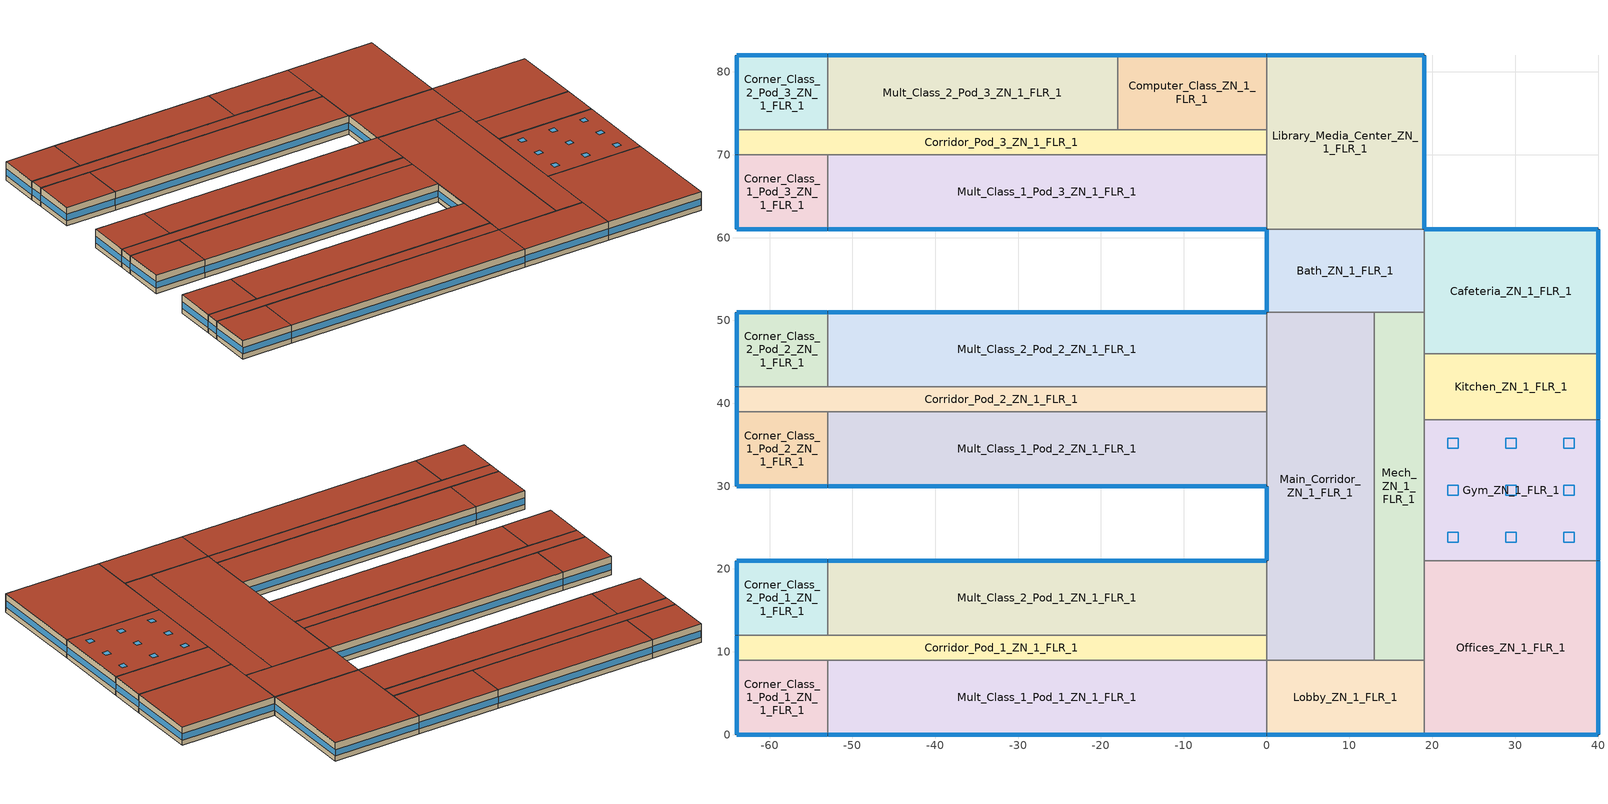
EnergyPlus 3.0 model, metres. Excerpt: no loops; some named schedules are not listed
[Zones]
Corner_Class_1_Pod_1_ZN_1_FLR_1
 floor ground (ASHRAE 90.1-1999_Table B-2_Unheated_Ext-slab): -64,9 -53,9 -53,0 -64,0 z0
 wall outside (Steel-Framed_R-13_Ext-wall): -64,9 -64,0 -53,0 z0:4
 wall to Mult_Class_1_Pod_1_ZN_1_FLR_1 (Standard_Int-Wall): -53,0 -53,9 z0:4
 wall to Corridor_Pod_1_ZN_1_FLR_1 (Standard_Int-Wall): -53,9 -64,9 z0:4
 window (std_window_UValue_3.237_SHGC_0.25_VT_0.318): -63.95,0 -53.05,0 z1.1:2.51
 window (std_window_UValue_3.237_SHGC_0.25_VT_0.318_west): -64,8.95 -64,0.05 z1.1:2.52
 roof outside (IEAD_R-15 ci_Roof): -64,0 -53,0 -53,9 -64,9 z4
Mult_Class_1_Pod_1_ZN_1_FLR_1
 floor ground (ASHRAE 90.1-1999_Table B-2_Unheated_Ext-slab): -53,9 0,9 0,0 -53,0 z0
 wall outside (Steel-Framed_R-13_Ext-wall): -53,0 0,0 z0:4
 wall to Lobby_ZN_1_FLR_1 (Standard_Int-Wall): 0,0 0,9 z0:4
 wall to Corridor_Pod_1_ZN_1_FLR_1 (Standard_Int-Wall): 0,9 -53,9 z0:4
 window (std_window_UValue_3.237_SHGC_0.25_VT_0.318): -52.95,0 -0.05,0 z1.1:2.5
 roof outside (IEAD_R-15 ci_Roof): -53,0 0,0 0,9 -53,9 z4
Corridor_Pod_1_ZN_1_FLR_1
 floor ground (ASHRAE 90.1-1999_Table B-2_Unheated_Ext-slab): -64,12 0,12 0,9 -64,9 z0
 wall outside (Steel-Framed_R-13_Ext-wall): -64,12 -64,9 z0:4
 wall to Main_Corridor_ZN_1_FLR_1 (Standard_Int-Wall): 0,9 0,12 z0:4
 wall to Mult_Class_2_Pod_1_ZN_1_FLR_1 (Standard_Int-Wall): 0,12 -53,12 z0:4
 wall to Corner_Class_2_Pod_1_ZN_1_FLR_1 (Standard_Int-Wall): -53,12 -64,12 z0:4
 window (std_window_UValue_3.237_SHGC_0.25_VT_0.318_west): -64,11.95 -64,9.05 z1.1:2.55
 roof outside (IEAD_R-15 ci_Roof): -64,9 0,9 0,12 -64,12 z4
Corner_Class_2_Pod_1_ZN_1_FLR_1
 floor ground (ASHRAE 90.1-1999_Table B-2_Unheated_Ext-slab): -64,21 -53,21 -53,12 -64,12 z0
 wall outside (Steel-Framed_R-13_Ext-wall): -53,21 -64,21 -64,12 z0:4
 wall to Mult_Class_2_Pod_1_ZN_1_FLR_1 (Standard_Int-Wall): -53,12 -53,21 z0:4
 window (std_window_UValue_3.237_SHGC_0.25_VT_0.318_north): -53.05,21 -63.95,21 z1.1:2.51
 window (std_window_UValue_3.237_SHGC_0.25_VT_0.318_west): -64,20.95 -64,12.05 z1.1:2.52
 roof outside (IEAD_R-15 ci_Roof): -64,12 -53,12 -53,21 -64,21 z4
Mult_Class_2_Pod_1_ZN_1_FLR_1
 floor ground (ASHRAE 90.1-1999_Table B-2_Unheated_Ext-slab): -53,21 0,21 0,12 -53,12 z0
 wall outside (Steel-Framed_R-13_Ext-wall): 0,21 -53,21 z0:4
 wall to Main_Corridor_ZN_1_FLR_1 (Standard_Int-Wall): 0,12 0,21 z0:4
 window (std_window_UValue_3.237_SHGC_0.25_VT_0.318_north): -0.05,21 -52.95,21 z1.1:2.5
 roof outside (IEAD_R-15 ci_Roof): -53,12 0,12 0,21 -53,21 z4
Corner_Class_1_Pod_2_ZN_1_FLR_1
 floor ground (ASHRAE 90.1-1999_Table B-2_Unheated_Ext-slab): -64,39 -53,39 -53,30 -64,30 z0
 wall outside (Steel-Framed_R-13_Ext-wall): -64,39 -64,30 -53,30 z0:4
 wall to Mult_Class_1_Pod_2_ZN_1_FLR_1 (Standard_Int-Wall): -53,30 -53,39 z0:4
 wall to Corridor_Pod_2_ZN_1_FLR_1 (Standard_Int-Wall): -53,39 -64,39 z0:4
 window (std_window_UValue_3.237_SHGC_0.25_VT_0.318): -63.95,30 -53.05,30 z1.1:2.51
 window (std_window_UValue_3.237_SHGC_0.25_VT_0.318_west): -64,38.95 -64,30.05 z1.1:2.52
 roof outside (IEAD_R-15 ci_Roof): -64,30 -53,30 -53,39 -64,39 z4
Mult_Class_1_Pod_2_ZN_1_FLR_1
 floor ground (ASHRAE 90.1-1999_Table B-2_Unheated_Ext-slab): -53,39 0,39 0,30 -53,30 z0
 wall outside (Steel-Framed_R-13_Ext-wall): -53,30 0,30 z0:4
 wall to Main_Corridor_ZN_1_FLR_1 (Standard_Int-Wall): 0,30 0,39 z0:4
 wall to Corridor_Pod_2_ZN_1_FLR_1 (Standard_Int-Wall): 0,39 -53,39 z0:4
 window (std_window_UValue_3.237_SHGC_0.25_VT_0.318): -52.95,30 -0.05,30 z1.1:2.5
 roof outside (IEAD_R-15 ci_Roof): -53,30 0,30 0,39 -53,39 z4
Corridor_Pod_2_ZN_1_FLR_1
 floor ground (ASHRAE 90.1-1999_Table B-2_Unheated_Ext-slab): -64,42 0,42 0,39 -64,39 z0
 wall outside (Steel-Framed_R-13_Ext-wall): -64,42 -64,39 z0:4
 wall to Main_Corridor_ZN_1_FLR_1 (Standard_Int-Wall): 0,39 0,42 z0:4
 wall to Mult_Class_2_Pod_2_ZN_1_FLR_1 (Standard_Int-Wall): 0,42 -53,42 z0:4
 wall to Corner_Class_2_Pod_2_ZN_1_FLR_1 (Standard_Int-Wall): -53,42 -64,42 z0:4
 window (std_window_UValue_3.237_SHGC_0.25_VT_0.318_west): -64,41.95 -64,39.05 z1.1:2.55
 roof outside (IEAD_R-15 ci_Roof): -64,39 0,39 0,42 -64,42 z4
Corner_Class_2_Pod_2_ZN_1_FLR_1
 floor ground (ASHRAE 90.1-1999_Table B-2_Unheated_Ext-slab): -64,51 -53,51 -53,42 -64,42 z0
 wall outside (Steel-Framed_R-13_Ext-wall): -53,51 -64,51 -64,42 z0:4
 wall to Mult_Class_2_Pod_2_ZN_1_FLR_1 (Standard_Int-Wall): -53,42 -53,51 z0:4
 window (std_window_UValue_3.237_SHGC_0.25_VT_0.318_north): -53.05,51 -63.95,51 z1.1:2.51
 window (std_window_UValue_3.237_SHGC_0.25_VT_0.318_west): -64,50.95 -64,42.05 z1.1:2.52
 roof outside (IEAD_R-15 ci_Roof): -64,42 -53,42 -53,51 -64,51 z4
Mult_Class_2_Pod_2_ZN_1_FLR_1
 floor ground (ASHRAE 90.1-1999_Table B-2_Unheated_Ext-slab): -53,51 0,51 0,42 -53,42 z0
 wall outside (Steel-Framed_R-13_Ext-wall): 0,51 -53,51 z0:4
 wall to Main_Corridor_ZN_1_FLR_1 (Standard_Int-Wall): 0,42 0,51 z0:4
 window (std_window_UValue_3.237_SHGC_0.25_VT_0.318_north): -0.05,51 -52.95,51 z1.1:2.5
 roof outside (IEAD_R-15 ci_Roof): -53,42 0,42 0,51 -53,51 z4
Corner_Class_1_Pod_3_ZN_1_FLR_1
 floor ground (ASHRAE 90.1-1999_Table B-2_Unheated_Ext-slab): -64,70 -53,70 -53,61 -64,61 z0
 wall outside (Steel-Framed_R-13_Ext-wall): -64,70 -64,61 -53,61 z0:4
 wall to Mult_Class_1_Pod_3_ZN_1_FLR_1 (Standard_Int-Wall): -53,61 -53,70 z0:4
 wall to Corridor_Pod_3_ZN_1_FLR_1 (Standard_Int-Wall): -53,70 -64,70 z0:4
 window (std_window_UValue_3.237_SHGC_0.25_VT_0.318): -63.95,61 -53.05,61 z1.1:2.51
 window (std_window_UValue_3.237_SHGC_0.25_VT_0.318_west): -64,69.95 -64,61.05 z1.1:2.52
 roof outside (IEAD_R-15 ci_Roof): -64,61 -53,61 -53,70 -64,70 z4
Mult_Class_1_Pod_3_ZN_1_FLR_1
 floor ground (ASHRAE 90.1-1999_Table B-2_Unheated_Ext-slab): -53,70 0,70 0,61 -53,61 z0
 wall outside (Steel-Framed_R-13_Ext-wall): -53,61 0,61 z0:4
 wall to Library_Media_Center_ZN_1_FLR_1 (Standard_Int-Wall): 0,61 0,70 z0:4
 wall to Corridor_Pod_3_ZN_1_FLR_1 (Standard_Int-Wall): 0,70 -53,70 z0:4
 window (std_window_UValue_3.237_SHGC_0.25_VT_0.318): -52.95,61 -0.05,61 z1.1:2.5
 roof outside (IEAD_R-15 ci_Roof): -53,61 0,61 0,70 -53,70 z4
Corridor_Pod_3_ZN_1_FLR_1
 floor ground (ASHRAE 90.1-1999_Table B-2_Unheated_Ext-slab): -64,73 0,73 0,70 -64,70 z0
 wall outside (Steel-Framed_R-13_Ext-wall): -64,73 -64,70 z0:4
 wall to Library_Media_Center_ZN_1_FLR_1 (Standard_Int-Wall): 0,70 0,73 z0:4
 wall to Computer_Class_ZN_1_FLR_1 (Standard_Int-Wall): 0,73 -18,73 z0:4
 wall to Mult_Class_2_Pod_3_ZN_1_FLR_1 (Standard_Int-Wall): -18,73 -53,73 z0:4
 wall to Corner_Class_2_Pod_3_ZN_1_FLR_1 (Standard_Int-Wall): -53,73 -64,73 z0:4
 window (std_window_UValue_3.237_SHGC_0.25_VT_0.318_west): -64,72.95 -64,70.05 z1.1:2.55
 roof outside (IEAD_R-15 ci_Roof): -64,70 0,70 0,73 -64,73 z4
Corner_Class_2_Pod_3_ZN_1_FLR_1
 floor ground (ASHRAE 90.1-1999_Table B-2_Unheated_Ext-slab): -64,82 -53,82 -53,73 -64,73 z0
 wall outside (Steel-Framed_R-13_Ext-wall): -53,82 -64,82 -64,73 z0:4
 wall to Mult_Class_2_Pod_3_ZN_1_FLR_1 (Standard_Int-Wall): -53,73 -53,82 z0:4
 window (std_window_UValue_3.237_SHGC_0.25_VT_0.318_north): -53.05,82 -63.95,82 z1.1:2.51
 window (std_window_UValue_3.237_SHGC_0.25_VT_0.318_west): -64,81.95 -64,73.05 z1.1:2.52
 roof outside (IEAD_R-15 ci_Roof): -64,73 -53,73 -53,82 -64,82 z4
Mult_Class_2_Pod_3_ZN_1_FLR_1
 floor ground (ASHRAE 90.1-1999_Table B-2_Unheated_Ext-slab): -53,82 -18,82 -18,73 -53,73 z0
 wall outside (Steel-Framed_R-13_Ext-wall): -18,82 -53,82 z0:4
 wall to Computer_Class_ZN_1_FLR_1 (Standard_Int-Wall): -18,73 -18,82 z0:4
 window (std_window_UValue_3.237_SHGC_0.25_VT_0.318_north): -18.05,82 -52.95,82 z1.1:2.5
 roof outside (IEAD_R-15 ci_Roof): -53,73 -18,73 -18,82 -53,82 z4
Computer_Class_ZN_1_FLR_1
 floor ground (ASHRAE 90.1-1999_Table B-2_Unheated_Ext-slab): -18,82 0,82 0,73 -18,73 z0
 wall outside (Steel-Framed_R-13_Ext-wall): 0,82 -18,82 z0:4
 wall to Library_Media_Center_ZN_1_FLR_1 (Standard_Int-Wall): 0,73 0,82 z0:4
 window (std_window_UValue_3.237_SHGC_0.25_VT_0.318_north): -0.05,82 -17.95,82 z1.1:2.51
 roof outside (IEAD_R-15 ci_Roof): -18,73 0,73 0,82 -18,82 z4
Main_Corridor_ZN_1_FLR_1
 floor ground (ASHRAE 90.1-1999_Table B-2_Unheated_Ext-slab): 0,51 13,51 13,9 0,9 z0
 wall outside (Steel-Framed_R-13_Ext-wall): 0,30 0,21 z0:4
 wall to Lobby_ZN_1_FLR_1 (Standard_Int-Wall): 0,9 13,9 z0:4
 wall to Mech_ZN_1_FLR_1 (Standard_Int-Wall): 13,9 13,51 z0:4
 wall to Bath_ZN_1_FLR_1 (Standard_Int-Wall): 13,51 0,51 z0:4
 window (std_window_UValue_3.237_SHGC_0.25_VT_0.318_west): 0,29.95 0,21.05 z1.1:2.52
 roof outside (IEAD_R-15 ci_Roof): 0,9 13,9 13,51 0,51 z4
Lobby_ZN_1_FLR_1
 floor ground (ASHRAE 90.1-1999_Table B-2_Unheated_Ext-slab): 0,9 19,9 19,0 0,0 z0
 wall outside (Steel-Framed_R-13_Ext-wall): 0,0 19,0 z0:4
 wall to Offices_ZN_1_FLR_1 (Standard_Int-Wall): 19,0 19,9 z0:4
 wall to Mech_ZN_1_FLR_1 (Standard_Int-Wall): 19,9 13,9 z0:4
 window (std_window_UValue_3.237_SHGC_0.25_VT_0.318): 0.05,0 18.95,0 z1.1:2.51
 roof outside (IEAD_R-15 ci_Roof): 0,0 19,0 19,9 0,9 z4
Mech_ZN_1_FLR_1
 floor ground (ASHRAE 90.1-1999_Table B-2_Unheated_Ext-slab): 13,51 19,51 19,9 13,9 z0
 wall to Offices_ZN_1_FLR_1 (Standard_Int-Wall): 19,9 19,21 z0:4
 wall to Gym_ZN_1_FLR_1 (Standard_Int-Wall): 19,21 19,38 z0:4
 wall to Kitchen_ZN_1_FLR_1 (Standard_Int-Wall): 19,38 19,46 z0:4
 wall to Cafeteria_ZN_1_FLR_1 (Standard_Int-Wall): 19,46 19,51 z0:4
 wall to Bath_ZN_1_FLR_1 (Standard_Int-Wall): 19,51 13,51 z0:4
 roof outside (IEAD_R-15 ci_Roof): 13,9 19,9 19,51 13,51 z4
Bath_ZN_1_FLR_1
 floor ground (ASHRAE 90.1-1999_Table B-2_Unheated_Ext-slab): 0,61 19,61 19,51 0,51 z0
 wall outside (Steel-Framed_R-13_Ext-wall): 0,61 0,51 z0:4
 wall to Cafeteria_ZN_1_FLR_1 (Standard_Int-Wall): 19,51 19,61 z0:4
 wall to Library_Media_Center_ZN_1_FLR_1 (Standard_Int-Wall): 19,61 0,61 z0:4
 window (std_window_UValue_3.237_SHGC_0.25_VT_0.318_west): 0,60.95 0,51.05 z1.1:2.51
 roof outside (IEAD_R-15 ci_Roof): 0,51 19,51 19,61 0,61 z4
Offices_ZN_1_FLR_1
 floor ground (ASHRAE 90.1-1999_Table B-2_Unheated_Ext-slab): 19,21 40,21 40,0 19,0 z0
 wall outside (Steel-Framed_R-13_Ext-wall): 19,0 40,0 40,21 z0:4
 wall to Gym_ZN_1_FLR_1 (Standard_Int-Wall): 40,21 19,21 z0:4
 window (std_window_UValue_3.237_SHGC_0.25_VT_0.318): 19.05,0 39.95,0 z1.1:2.51
 window (std_window_UValue_3.237_SHGC_0.25_VT_0.318_east): 40,0.05 40,20.95 z1.1:2.51
 roof outside (IEAD_R-15 ci_Roof): 19,0 40,0 40,21 19,21 z4
Gym_ZN_1_FLR_1
 floor ground (ASHRAE 90.1-1999_Table B-2_Unheated_Ext-slab): 19,38 40,38 40,21 19,21 z0
 wall outside (Steel-Framed_R-13_Ext-wall): 40,21 40,38 z0:4
 wall to Kitchen_ZN_1_FLR_1 (Standard_Int-Wall): 40,38 19,38 z0:4
 window (std_window_UValue_3.237_SHGC_0.25_VT_0.318_east): 40,21.05 40,37.95 z1.1:2.51
 roof outside (IEAD_R-15 ci_Roof): 19,21 40,21 40,38 19,38 z4
 skylight (std_window_UValue_6.922_SHGC_0.36_VT_0.457): 21.89,23.22 23.11,23.22 23.11,24.44 21.89,24.44 z4; 28.89,23.22 30.11,23.22 30.11,24.44 28.89,24.44 z4; 35.89,23.22 37.11,23.22 37.11,24.44 35.89,24.44 z4; 21.89,28.89 23.11,28.89 23.11,30.11 21.89,30.11 z4; 28.89,28.89 30.11,28.89 30.11,30.11 28.89,30.11 z4; 35.89,28.89 37.11,28.89 37.11,30.11 35.89,30.11 z4; 21.89,34.56 23.11,34.56 23.11,35.78 21.89,35.78 z4; 28.89,34.56 30.11,34.56 30.11,35.78 28.89,35.78 z4; 35.89,34.56 37.11,34.56 37.11,35.78 35.89,35.78 z4
Kitchen_ZN_1_FLR_1
 floor ground (ASHRAE 90.1-1999_Table B-2_Unheated_Ext-slab): 19,46 40,46 40,38 19,38 z0
 wall outside (Steel-Framed_R-13_Ext-wall): 40,38 40,46 z0:4
 wall to Cafeteria_ZN_1_FLR_1 (Standard_Int-Wall): 40,46 19,46 z0:4
 window (std_window_UValue_3.237_SHGC_0.25_VT_0.318_east): 40,38.05 40,45.95 z1.1:2.52
 roof outside (IEAD_R-15 ci_Roof): 19,38 40,38 40,46 19,46 z4
Cafeteria_ZN_1_FLR_1
 floor ground (ASHRAE 90.1-1999_Table B-2_Unheated_Ext-slab): 19,61 40,61 40,46 19,46 z0
 wall outside (Steel-Framed_R-13_Ext-wall): 40,46 40,61 19,61 z0:4
 window (std_window_UValue_3.237_SHGC_0.25_VT_0.318_east): 40,46.05 40,60.95 z1.1:2.51
 window (std_window_UValue_3.237_SHGC_0.25_VT_0.318_north): 39.95,61 19.05,61 z1.1:2.51
 roof outside (IEAD_R-15 ci_Roof): 19,46 40,46 40,61 19,61 z4
Library_Media_Center_ZN_1_FLR_1
 floor ground (ASHRAE 90.1-1999_Table B-2_Unheated_Ext-slab): 0,82 19,82 19,61 0,61 z0
 wall outside (Steel-Framed_R-13_Ext-wall): 19,61 19,82 0,82 z0:4
 window (std_window_UValue_3.237_SHGC_0.25_VT_0.318_east): 19,61.05 19,81.95 z1.1:2.51
 window (std_window_UValue_3.237_SHGC_0.25_VT_0.318_north): 18.95,82 0.05,82 z1.1:2.51
 roof outside (IEAD_R-15 ci_Roof): 0,61 19,61 19,82 0,82 z4
[Building]
Benchmark Primary School New V1.0_3.0: North Axis=0; Terrain=City; Loads Convergence Tolerance Value=0.04; Temperature Convergence Tolerance Value=0.2; Solar Distribution=FullInteriorAndExterior; Maximum Number of Warmup Days=25
[Site:Location]
LAS_VEGAS_NV_USA TMY2-23169: Latitude {deg}=36.08; Longitude {deg}=-115.17; Time Zone {hr}=-8; Elevation {m}=664
[Site:GroundTemperature:BuildingSurface]
19.75, 19.79, 19.8, 19.83, 19.86, 19.86, 19.81, 19.8, 19.83, 19.86, 19.87, 19.84
[Site:WaterMainsTemperature]
Calculation Method=CORRELATION; Annual Average Outdoor Air Temperature {C}=19.48; Maximum Difference In Monthly Average Outdoor Air Temperatures {deltaC}=25.6
[SizingPeriod:DesignDay] Barometric Pressure {Pa}=93598; Rain Indicator=0; Snow Indicator=0; Day of Month=21; Daylight Saving Time Indicator=0; Humidity Indicating Type=WetBulb
Name | Maximum Dry-Bulb Temperature {C} | Daily Temperature Range {deltaC} | Humidity Indicating Conditions at Maximum Dry-Bulb | Wind Speed {m/s} | Wind Direction {deg} | Sky Clearness | Month | Day Type
LAS_VEGAS Ann Htg 99.6% Condns DB | -1.7 | 0 | -1.7 | 3.1 | 240 | 0 | 1 | WinterDesignDay
LAS_VEGAS Ann Clg .4% Condns DB=>MWB | 42.4 | 13.6 | 19.4 | 5.3 | 230 | 1 | 7 | SummerDesignDay
[WindowMaterial:Glazing] Optical Data Type=SpectralAverage; Thickness=0.003; Infrared Transmittance at Normal Incidence=0; Dirt Correction Factor for Solar and Visible Transmittance=1; Solar Diffusing=No
Name | Solar Transmittance at Normal Incidence | Front Side Solar Reflectance at Normal Incidence | Back Side Solar Reflectance at Normal Incidence | Visible Transmittance at Normal Incidence | Front Side Visible Reflectance at Normal Incidence | Back Side Visible Reflectance at Normal Incidence | Front Side Infrared Hemispherical Emissivity | Back Side Infrared Hemispherical Emissivity | Conductivity
Theoretical Glass [68] | 0.2442 | 0.7058 | 0.7058 | 0.3192 | 0.6308 | 0.6308 | 0.9 | 0.9 | 0.0199
Theoretical Glass [63] | 0.3461 | 0.6039 | 0.6039 | 0.4573 | 0.4927 | 0.4927 | 0.999 | 0.999 | 299.383
[Material] Thermal Absorptance=0.9
Name | Roughness | Thickness | Conductivity | Density | Specific Heat | Solar Absorptance | Visible Absorptance | Thickness {m} | Conductivity {W/m-K} | Density {kg/m3} | Specific Heat {J/kg-K}
Roof Membrane | VeryRough | 0.0095 | 0.16 | 1121.29 | 1460 | 0.7 | 0.7
Roof Insulation | MediumRough | 0.125 | 0.049 | 265 | 836.8 | 0.7 | 0.7
Metal Decking | MediumSmooth | 0.0015 | 45.006 | 7680 | 418.4 | 0.7 | 0.3
GP01 1/2 GYPSUM | Smooth | 0.0127 | 0.16 | 800 | 1090 | 0.7 | 0.5
Wall Insulation [1] | MediumRough | 0.0373 | 0.045 | 265 | 836.8 | 0.7 | 0.7
1/2IN Gypsum | Smooth | 0.0127 | 0.16 | 784.9 | 830 | 0.92 | 0.92
MAT-CC05 8 HW CONCRETE | Rough | 0.2032 | 1.311 | 2240 | 836.8 | 0.7 | 0.7
Std Wood 6inch | MediumSmooth |  |  |  |  | 0.7 | 0.7 | 0.15 | 0.12 | 540 | 1210
[Material:NoMass] Thermal Absorptance=0.9; Solar Absorptance=0.7
Name | Roughness | Thermal Resistance {(m2-K)/W} | Visible Absorptance
MAT-SHEATH | Rough | 0.3626 | 0.7
CP02 CARPET PAD | VeryRough | 0.2165 | 0.8
[Construction]
InteriorFurnishings: Std Wood 6inch
std_window_UValue_3.237_SHGC_0.25_VT_0.318; std_window_UValue_3.237_SHGC_0.25_VT_0.318_east; std_window_UValue_3.237_SHGC_0.25_VT_0.318_north; std_window_UValue_3.237_SHGC_0.25_VT_0.318_west: Theoretical Glass [68]
std_window_UValue_6.922_SHGC_0.36_VT_0.457: Theoretical Glass [63]
IEAD_R-15 ci_Roof: Roof Membrane, Roof Insulation, Metal Decking
Standard_Int-Wall: GP01 1/2 GYPSUM, GP01 1/2 GYPSUM
Steel-Framed_R-13_Ext-wall: MAT-SHEATH, Wall Insulation [1], 1/2IN Gypsum
ASHRAE 90.1-1999_Table B-2_Unheated_Ext-slab: MAT-CC05 8 HW CONCRETE, CP02 CARPET PAD
[ComponentCost:LineItem] Line Item Type=Construction
Name | Item | Cost per Area {$/m2} | Cost per Area
Interior Furnishings | InteriorFurnishings | 1
Interior Floor | INT-FLOOR-UNDERSIDE | 15
Interior Floor Slab | INT-FLOOR-SLAB | 35
Drop Ceiling | DropCeiling | 10
Sloped Metal Roof | Sloped_Metal_Roof | 1
Gable Wall | Gable_Wall | 1
Air Wall | AIR-WALL | 1
Swinging Door Conditioned | Std Swinging Door_con | 1
Swinging Door Semi-conditioned | Std Swinging Door_semi | 1
Overhead Door | Std Overhead Door | 1
south:std_window_UValue_3.237_SHGC_0.25_VT_0.318 | std_window_UValue_3.237_SHGC_0.25_VT_0.318 |  | 243.623
east:std_window_UValue_3.237_SHGC_0.25_VT_0.318_east | std_window_UValue_3.237_SHGC_0.25_VT_0.318_east |  | 243.623
north:std_window_UValue_3.237_SHGC_0.25_VT_0.318_north | std_window_UValue_3.237_SHGC_0.25_VT_0.318_north |  | 243.623
west:std_window_UValue_3.237_SHGC_0.25_VT_0.318_west | std_window_UValue_3.237_SHGC_0.25_VT_0.318_west |  | 243.623
SkylightConst:std_window_UValue_6.922_SHGC_0.36_VT_0.457 | std_window_UValue_6.922_SHGC_0.36_VT_0.457 |  | 205.748
roofs:IEAD_R-15 ci_Roof | IEAD_R-15 ci_Roof |  | 34.3904
int-walls:Standard_Int-Wall | Standard_Int-Wall |  | 1
ext-walls:Steel-Framed_R-13_Ext-wall | Steel-Framed_R-13_Ext-wall |  | 38.211
ext-slab:ASHRAE 90.1-1999_Table B-2_Unheated_Ext-slab | ASHRAE 90.1-1999_Table B-2_Unheated_Ext-slab |  | 560.787
exposed-floor:Mass_R-6.3 ci_ExposedFloor | Mass_R-6.3 ci_ExposedFloor |  | 32.9966
door:Swinging_NR_door | Swinging_NR_door |  | 1
non-swinging-door:Non-Swinging_NR_door | Non-Swinging_NR_door |  | 1
[Zone] Type=1; Multiplier=1; Ceiling Height=4; Part of Total Floor Area=Yes
Name | Volume
Corner_Class_1_Pod_1_ZN_1_FLR_1; Corner_Class_2_Pod_1_ZN_1_FLR_1; Corner_Class_1_Pod_2_ZN_1_FLR_1; Corner_Class_2_Pod_2_ZN_1_FLR_1; Corner_Class_1_Pod_3_ZN_1_FLR_1; Corner_Class_2_Pod_3_ZN_1_FLR_1 | 396
Mult_Class_1_Pod_1_ZN_1_FLR_1; Mult_Class_2_Pod_1_ZN_1_FLR_1; Mult_Class_1_Pod_2_ZN_1_FLR_1; Mult_Class_2_Pod_2_ZN_1_FLR_1; Mult_Class_1_Pod_3_ZN_1_FLR_1 | 1908
Corridor_Pod_1_ZN_1_FLR_1; Corridor_Pod_2_ZN_1_FLR_1; Corridor_Pod_3_ZN_1_FLR_1 | 768
Mult_Class_2_Pod_3_ZN_1_FLR_1; Cafeteria_ZN_1_FLR_1 | 1260
Computer_Class_ZN_1_FLR_1 | 648
Main_Corridor_ZN_1_FLR_1 | 2184
Lobby_ZN_1_FLR_1 | 684
Mech_ZN_1_FLR_1 | 1008
Bath_ZN_1_FLR_1 | 760
Offices_ZN_1_FLR_1 | 1764
Gym_ZN_1_FLR_1 | 1428
Kitchen_ZN_1_FLR_1 | 672
Library_Media_Center_ZN_1_FLR_1 | 1596
[InternalMass] Construction=InteriorFurnishings
Name | Zone | Surface Area
Corner_Class_1_Pod_1_ZN_1_FLR_1_InternalMass_1 | Corner_Class_1_Pod_1_ZN_1_FLR_1 | 198
Mult_Class_1_Pod_1_ZN_1_FLR_1_InternalMass_1 | Mult_Class_1_Pod_1_ZN_1_FLR_1 | 954
Corridor_Pod_1_ZN_1_FLR_1_InternalMass_1 | Corridor_Pod_1_ZN_1_FLR_1 | 384
Corner_Class_2_Pod_1_ZN_1_FLR_1_InternalMass_1 | Corner_Class_2_Pod_1_ZN_1_FLR_1 | 198
Mult_Class_2_Pod_1_ZN_1_FLR_1_InternalMass_1 | Mult_Class_2_Pod_1_ZN_1_FLR_1 | 954
Corner_Class_1_Pod_2_ZN_1_FLR_1_InternalMass_1 | Corner_Class_1_Pod_2_ZN_1_FLR_1 | 198
Mult_Class_1_Pod_2_ZN_1_FLR_1_InternalMass_1 | Mult_Class_1_Pod_2_ZN_1_FLR_1 | 954
Corridor_Pod_2_ZN_1_FLR_1_InternalMass_1 | Corridor_Pod_2_ZN_1_FLR_1 | 384
Corner_Class_2_Pod_2_ZN_1_FLR_1_InternalMass_1 | Corner_Class_2_Pod_2_ZN_1_FLR_1 | 198
Mult_Class_2_Pod_2_ZN_1_FLR_1_InternalMass_1 | Mult_Class_2_Pod_2_ZN_1_FLR_1 | 954
Corner_Class_1_Pod_3_ZN_1_FLR_1_InternalMass_1 | Corner_Class_1_Pod_3_ZN_1_FLR_1 | 198
Mult_Class_1_Pod_3_ZN_1_FLR_1_InternalMass_1 | Mult_Class_1_Pod_3_ZN_1_FLR_1 | 954
Corridor_Pod_3_ZN_1_FLR_1_InternalMass_1 | Corridor_Pod_3_ZN_1_FLR_1 | 384
Corner_Class_2_Pod_3_ZN_1_FLR_1_InternalMass_1 | Corner_Class_2_Pod_3_ZN_1_FLR_1 | 198
Mult_Class_2_Pod_3_ZN_1_FLR_1_InternalMass_1 | Mult_Class_2_Pod_3_ZN_1_FLR_1 | 630
Computer_Class_ZN_1_FLR_1_InternalMass_1 | Computer_Class_ZN_1_FLR_1 | 324
Main_Corridor_ZN_1_FLR_1_InternalMass_1 | Main_Corridor_ZN_1_FLR_1 | 1092
Lobby_ZN_1_FLR_1_InternalMass_1 | Lobby_ZN_1_FLR_1 | 342
Mech_ZN_1_FLR_1_InternalMass_1 | Mech_ZN_1_FLR_1 | 504
Bath_ZN_1_FLR_1_InternalMass_1 | Bath_ZN_1_FLR_1 | 380
Offices_ZN_1_FLR_1_InternalMass_1 | Offices_ZN_1_FLR_1 | 882
Gym_ZN_1_FLR_1_InternalMass_1 | Gym_ZN_1_FLR_1 | 714
Kitchen_ZN_1_FLR_1_InternalMass_1 | Kitchen_ZN_1_FLR_1 | 336
Cafeteria_ZN_1_FLR_1_InternalMass_1 | Cafeteria_ZN_1_FLR_1 | 630
Library_Media_Center_ZN_1_FLR_1_InternalMass_1 | Library_Media_Center_ZN_1_FLR_1 | 798
[ZoneInfiltration] Schedule=INFIL_SCH; Design Volume Flow Rate Calculation Method=Flow/Zone; Constant Term Coefficient=1; Temperature Term Coefficient=0; Velocity Term Coefficient=0; Velocity Squared Term Coefficient=0
Name | Zone | Design Flow Rate {m3/s}
Corner_Class_1_Pod_1_ZN_1_FLR_1_Infiltration | Corner_Class_1_Pod_1_ZN_1_FLR_1 | 0.0539
Mult_Class_1_Pod_1_ZN_1_FLR_1_Infiltration | Mult_Class_1_Pod_1_ZN_1_FLR_1 | 0.2067
Corridor_Pod_1_ZN_1_FLR_1_Infiltration | Corridor_Pod_1_ZN_1_FLR_1 | 0.0619
Corner_Class_2_Pod_1_ZN_1_FLR_1_Infiltration | Corner_Class_2_Pod_1_ZN_1_FLR_1 | 0.0539
Mult_Class_2_Pod_1_ZN_1_FLR_1_Infiltration | Mult_Class_2_Pod_1_ZN_1_FLR_1 | 0.2067
Corner_Class_1_Pod_2_ZN_1_FLR_1_Infiltration | Corner_Class_1_Pod_2_ZN_1_FLR_1 | 0.0539
Mult_Class_1_Pod_2_ZN_1_FLR_1_Infiltration | Mult_Class_1_Pod_2_ZN_1_FLR_1 | 0.2067
Corridor_Pod_2_ZN_1_FLR_1_Infiltration | Corridor_Pod_2_ZN_1_FLR_1 | 0.0619
Corner_Class_2_Pod_2_ZN_1_FLR_1_Infiltration | Corner_Class_2_Pod_2_ZN_1_FLR_1 | 0.0539
Mult_Class_2_Pod_2_ZN_1_FLR_1_Infiltration | Mult_Class_2_Pod_2_ZN_1_FLR_1 | 0.2067
Corner_Class_1_Pod_3_ZN_1_FLR_1_Infiltration | Corner_Class_1_Pod_3_ZN_1_FLR_1 | 0.0539
Mult_Class_1_Pod_3_ZN_1_FLR_1_Infiltration | Mult_Class_1_Pod_3_ZN_1_FLR_1 | 0.2067
Corridor_Pod_3_ZN_1_FLR_1_Infiltration | Corridor_Pod_3_ZN_1_FLR_1 | 0.0619
Corner_Class_2_Pod_3_ZN_1_FLR_1_Infiltration | Corner_Class_2_Pod_3_ZN_1_FLR_1 | 0.0539
Mult_Class_2_Pod_3_ZN_1_FLR_1_Infiltration | Mult_Class_2_Pod_3_ZN_1_FLR_1 | 0.1365
Computer_Class_ZN_1_FLR_1_Infiltration | Computer_Class_ZN_1_FLR_1 | 0.0702
Main_Corridor_ZN_1_FLR_1_Infiltration | Main_Corridor_ZN_1_FLR_1 | 0.1759
Lobby_ZN_1_FLR_1_Infiltration | Lobby_ZN_1_FLR_1 | 0.0741
Mech_ZN_1_FLR_1_Infiltration | Mech_ZN_1_FLR_1 | 0.0756
Bath_ZN_1_FLR_1_Infiltration | Bath_ZN_1_FLR_1 | 0.0697
Offices_ZN_1_FLR_1_Infiltration | Offices_ZN_1_FLR_1 | 0.1862
Gym_ZN_1_FLR_1_Infiltration | Gym_ZN_1_FLR_1 | 0.1269
Kitchen_ZN_1_FLR_1_Infiltration | Kitchen_ZN_1_FLR_1 | 0.0597
Cafeteria_ZN_1_FLR_1_Infiltration | Cafeteria_ZN_1_FLR_1 | 0.14
Library_Media_Center_ZN_1_FLR_1_Infiltration | Library_Media_Center_ZN_1_FLR_1 | 0.1685
[People] Number of People Calculation Method=People; Fraction Radiant=0.3; User Specified Sensible Fraction=AUTOCALCULATE; Activity Level Schedule=ACTIVITY_SCH; Enable ASHRAE 55 Comfort Warnings=No; MRT Calculation=ZoneAveraged; Work Efficiency Schedule=WORK_EFF_SCH; Clothing Schedule=CLOTHING_SCH; Air Velocity Schedule=AIR_VELO_SCH; Thermal Comfort Report=FANGER
Name | Zone | Schedule | Number of People
Corner_Class_1_Pod_1_ZN_1_FLR_1 | Corner_Class_1_Pod_1_ZN_1_FLR_1 | BLDG_OCC_SCH | 24.75
Mult_Class_1_Pod_1_ZN_1_FLR_1 | Mult_Class_1_Pod_1_ZN_1_FLR_1 | BLDG_OCC_SCH | 119.25
Corridor_Pod_1_ZN_1_FLR_1 | Corridor_Pod_1_ZN_1_FLR_1 | BLDG_OCC_SCH | 19.2
Corner_Class_2_Pod_1_ZN_1_FLR_1 | Corner_Class_2_Pod_1_ZN_1_FLR_1 | BLDG_OCC_SCH | 24.75
Mult_Class_2_Pod_1_ZN_1_FLR_1 | Mult_Class_2_Pod_1_ZN_1_FLR_1 | BLDG_OCC_SCH | 119.25
Corner_Class_1_Pod_2_ZN_1_FLR_1 | Corner_Class_1_Pod_2_ZN_1_FLR_1 | BLDG_OCC_SCH | 24.75
Mult_Class_1_Pod_2_ZN_1_FLR_1 | Mult_Class_1_Pod_2_ZN_1_FLR_1 | BLDG_OCC_SCH | 119.25
Corridor_Pod_2_ZN_1_FLR_1 | Corridor_Pod_2_ZN_1_FLR_1 | BLDG_OCC_SCH | 19.2
Corner_Class_2_Pod_2_ZN_1_FLR_1 | Corner_Class_2_Pod_2_ZN_1_FLR_1 | BLDG_OCC_SCH | 24.75
Mult_Class_2_Pod_2_ZN_1_FLR_1 | Mult_Class_2_Pod_2_ZN_1_FLR_1 | BLDG_OCC_SCH | 119.25
Corner_Class_1_Pod_3_ZN_1_FLR_1 | Corner_Class_1_Pod_3_ZN_1_FLR_1 | BLDG_OCC_SCH | 24.75
Mult_Class_1_Pod_3_ZN_1_FLR_1 | Mult_Class_1_Pod_3_ZN_1_FLR_1 | BLDG_OCC_SCH | 119.25
Corridor_Pod_3_ZN_1_FLR_1 | Corridor_Pod_3_ZN_1_FLR_1 | BLDG_OCC_SCH | 19.2
Corner_Class_2_Pod_3_ZN_1_FLR_1 | Corner_Class_2_Pod_3_ZN_1_FLR_1 | BLDG_OCC_SCH | 24.75
Mult_Class_2_Pod_3_ZN_1_FLR_1 | Mult_Class_2_Pod_3_ZN_1_FLR_1 | BLDG_OCC_SCH | 78.75
Computer_Class_ZN_1_FLR_1 | Computer_Class_ZN_1_FLR_1 | BLDG_OCC_SCH_Extend | 48.6
Mech_ZN_1_FLR_1 | Mech_ZN_1_FLR_1 | BLDG_OCC_SCH | 2.52
Bath_ZN_1_FLR_1 | Bath_ZN_1_FLR_1 | BLDG_OCC_SCH | 1.9
Offices_ZN_1_FLR_1 | Offices_ZN_1_FLR_1 | BLDG_OCC_SCH_Offices | 22.05
Gym_ZN_1_FLR_1 | Gym_ZN_1_FLR_1 | BLDG_OCC_SCH_Gym | 107.1
Kitchen_ZN_1_FLR_1 | Kitchen_ZN_1_FLR_1 | BLDG_OCC_SCH | 25.2
Cafeteria_ZN_1_FLR_1 | Cafeteria_ZN_1_FLR_1 | BLDG_OCC_SCH_Cafeteria | 226.044
Library_Media_Center_ZN_1_FLR_1 | Library_Media_Center_ZN_1_FLR_1 | BLDG_OCC_SCH | 91.77
[Lights] Schedule=BLDG_LIGHT_SCH; Design Level Calculation Method=LightingLevel; Return Air Fraction=0; Fraction Radiant=0.37; Fraction Visible=0.2; Fraction Replaceable=1; Return Air Fraction is Calculated from Plenum Temperature=No
Name | Zone | Design Level {W}
Corner_Class_1_Pod_1_ZN_1_FLR_1_Lights | Corner_Class_1_Pod_1_ZN_1_FLR_1 | 1490.94
Mult_Class_1_Pod_1_ZN_1_FLR_1_Lights | Mult_Class_1_Pod_1_ZN_1_FLR_1 | 7183.62
Corridor_Pod_1_ZN_1_FLR_1_Lights | Corridor_Pod_1_ZN_1_FLR_1 | 1032.96
Corner_Class_2_Pod_1_ZN_1_FLR_1_Lights | Corner_Class_2_Pod_1_ZN_1_FLR_1 | 1490.94
Mult_Class_2_Pod_1_ZN_1_FLR_1_Lights | Mult_Class_2_Pod_1_ZN_1_FLR_1 | 7183.62
Corner_Class_1_Pod_2_ZN_1_FLR_1_Lights | Corner_Class_1_Pod_2_ZN_1_FLR_1 | 1490.94
Mult_Class_1_Pod_2_ZN_1_FLR_1_Lights | Mult_Class_1_Pod_2_ZN_1_FLR_1 | 7183.62
Corridor_Pod_2_ZN_1_FLR_1_Lights | Corridor_Pod_2_ZN_1_FLR_1 | 1032.96
Corner_Class_2_Pod_2_ZN_1_FLR_1_Lights | Corner_Class_2_Pod_2_ZN_1_FLR_1 | 1490.94
Mult_Class_2_Pod_2_ZN_1_FLR_1_Lights | Mult_Class_2_Pod_2_ZN_1_FLR_1 | 7183.62
Corner_Class_1_Pod_3_ZN_1_FLR_1_Lights | Corner_Class_1_Pod_3_ZN_1_FLR_1 | 1490.94
Mult_Class_1_Pod_3_ZN_1_FLR_1_Lights | Mult_Class_1_Pod_3_ZN_1_FLR_1 | 7183.62
Corridor_Pod_3_ZN_1_FLR_1_Lights | Corridor_Pod_3_ZN_1_FLR_1 | 1032.96
Corner_Class_2_Pod_3_ZN_1_FLR_1_Lights | Corner_Class_2_Pod_3_ZN_1_FLR_1 | 1490.94
Mult_Class_2_Pod_3_ZN_1_FLR_1_Lights | Mult_Class_2_Pod_3_ZN_1_FLR_1 | 4743.9
Computer_Class_ZN_1_FLR_1_Lights | Computer_Class_ZN_1_FLR_1 | 2439.72
Main_Corridor_ZN_1_FLR_1_Lights | Main_Corridor_ZN_1_FLR_1 | 7644
Lobby_ZN_1_FLR_1_Lights | Lobby_ZN_1_FLR_1 | 2394
Mech_ZN_1_FLR_1_Lights | Mech_ZN_1_FLR_1 | 4067.28
Bath_ZN_1_FLR_1_Lights | Bath_ZN_1_FLR_1 | 1839.2
Offices_ZN_1_FLR_1_Lights | Offices_ZN_1_FLR_1 | 5221.44
Gym_ZN_1_FLR_1_Lights | Gym_ZN_1_FLR_1 | 5376.42
Kitchen_ZN_1_FLR_1_Lights | Kitchen_ZN_1_FLR_1 | 2168.88
Cafeteria_ZN_1_FLR_1_Lights | Cafeteria_ZN_1_FLR_1 | 4743.9
Library_Media_Center_ZN_1_FLR_1_Lights | Library_Media_Center_ZN_1_FLR_1 | 5586
[ElectricEquipment] Design Level Calculation Method=EquipmentLevel
Name | Zone | Schedule | Design Level {W} | Fraction Latent | Fraction Radiant | Fraction Lost
Corner_Class_1_Pod_1_ZN_1_FLR_1_PlugMisc_Equip | Corner_Class_1_Pod_1_ZN_1_FLR_1 | BLDG_EQUIP_SCH | 1485 | 0 | 0.5 | 0
Mult_Class_1_Pod_1_ZN_1_FLR_1_PlugMisc_Equip | Mult_Class_1_Pod_1_ZN_1_FLR_1 | BLDG_EQUIP_SCH | 7155 | 0 | 0.5 | 0
Corridor_Pod_1_ZN_1_FLR_1_PlugMisc_Equip | Corridor_Pod_1_ZN_1_FLR_1 | BLDG_EQUIP_SCH | 768 | 0 | 0.5 | 0
Corner_Class_2_Pod_1_ZN_1_FLR_1_PlugMisc_Equip | Corner_Class_2_Pod_1_ZN_1_FLR_1 | BLDG_EQUIP_SCH | 1485 | 0 | 0.5 | 0
Mult_Class_2_Pod_1_ZN_1_FLR_1_PlugMisc_Equip | Mult_Class_2_Pod_1_ZN_1_FLR_1 | BLDG_EQUIP_SCH | 7155 | 0 | 0.5 | 0
Corner_Class_1_Pod_2_ZN_1_FLR_1_PlugMisc_Equip | Corner_Class_1_Pod_2_ZN_1_FLR_1 | BLDG_EQUIP_SCH | 1485 | 0 | 0.5 | 0
Mult_Class_1_Pod_2_ZN_1_FLR_1_PlugMisc_Equip | Mult_Class_1_Pod_2_ZN_1_FLR_1 | BLDG_EQUIP_SCH | 7155 | 0 | 0.5 | 0
Corridor_Pod_2_ZN_1_FLR_1_PlugMisc_Equip | Corridor_Pod_2_ZN_1_FLR_1 | BLDG_EQUIP_SCH | 768 | 0 | 0.5 | 0
Corner_Class_2_Pod_2_ZN_1_FLR_1_PlugMisc_Equip | Corner_Class_2_Pod_2_ZN_1_FLR_1 | BLDG_EQUIP_SCH | 1485 | 0 | 0.5 | 0
Mult_Class_2_Pod_2_ZN_1_FLR_1_PlugMisc_Equip | Mult_Class_2_Pod_2_ZN_1_FLR_1 | BLDG_EQUIP_SCH | 7155 | 0 | 0.5 | 0
Corner_Class_1_Pod_3_ZN_1_FLR_1_PlugMisc_Equip | Corner_Class_1_Pod_3_ZN_1_FLR_1 | BLDG_EQUIP_SCH | 1485 | 0 | 0.5 | 0
Mult_Class_1_Pod_3_ZN_1_FLR_1_PlugMisc_Equip | Mult_Class_1_Pod_3_ZN_1_FLR_1 | BLDG_EQUIP_SCH | 7155 | 0 | 0.5 | 0
Corridor_Pod_3_ZN_1_FLR_1_PlugMisc_Equip | Corridor_Pod_3_ZN_1_FLR_1 | BLDG_EQUIP_SCH | 768 | 0 | 0.5 | 0
Corner_Class_2_Pod_3_ZN_1_FLR_1_PlugMisc_Equip | Corner_Class_2_Pod_3_ZN_1_FLR_1 | BLDG_EQUIP_SCH | 1485 | 0 | 0.5 | 0
Mult_Class_2_Pod_3_ZN_1_FLR_1_PlugMisc_Equip | Mult_Class_2_Pod_3_ZN_1_FLR_1 | BLDG_EQUIP_SCH | 4725 | 0 | 0.5 | 0
Computer_Class_ZN_1_FLR_1_PlugMisc_Equip | Computer_Class_ZN_1_FLR_1 | BLDG_EQUIP_SCH | 3240 | 0 | 0.5 | 0
Main_Corridor_ZN_1_FLR_1_PlugMisc_Equip | Main_Corridor_ZN_1_FLR_1 | BLDG_EQUIP_SCH | 2184 | 0 | 0.5 | 0
Lobby_ZN_1_FLR_1_PlugMisc_Equip | Lobby_ZN_1_FLR_1 | BLDG_EQUIP_SCH | 684 | 0 | 0.5 | 0
Mech_ZN_1_FLR_1_PlugMisc_Equip | Mech_ZN_1_FLR_1 | BLDG_EQUIP_SCH | 2520 | 0 | 0.5 | 0
Bath_ZN_1_FLR_1_PlugMisc_Equip | Bath_ZN_1_FLR_1 | BLDG_EQUIP_SCH | 760 | 0 | 0.5 | 0
Offices_ZN_1_FLR_1_PlugMisc_Equip | Offices_ZN_1_FLR_1 | BLDG_EQUIP_SCH | 4762.8 | 0 | 0.5 | 0
Gym_ZN_1_FLR_1_PlugMisc_Equip | Gym_ZN_1_FLR_1 | BLDG_EQUIP_SCH | 1785 | 0 | 0.5 | 0
Kitchen_ZN_1_FLR_1_MiscElec_Equip | Kitchen_ZN_1_FLR_1 | KITCHEN_ELEC_EQUIP_SCH | 31995.6 | 0.25 | 0.3 | 0.2
Kitchen_ZN_1_FLR_1_ExhFan_Equip | Kitchen_ZN_1_FLR_1 | Kitchen_Exhaust_SCH | 1311.07 | 0 | 0 | 1
Cafeteria_ZN_1_FLR_1_PlugMisc_Equip | Cafeteria_ZN_1_FLR_1 | KITCHEN_ELEC_EQUIP_SCH | 7997.85 | 0 | 0.5 | 0
Library_Media_Center_ZN_1_FLR_1_PlugMisc_Equip | Library_Media_Center_ZN_1_FLR_1 | BLDG_EQUIP_SCH | 5985 | 0 | 0.5 | 0
[GasEquipment]
Kitchen_ZN_1_FLR_1_MiscGas_Equip: Zone=Kitchen_ZN_1_FLR_1; Schedule=KITCHEN_GAS_EQUIP_SCH; Design Level Calculation Method=EquipmentLevel; Design Level {W}=240425; Fraction Latent=0.1; Fraction Radiant=0.2; Fraction Lost=0.7
[ZoneMixing]
Kitchen_ZN_1_FLR_1 Exhaust Fanmixing_0: Zone=Kitchen_ZN_1_FLR_1; Schedule=Hours_of_operation; Design Flow Rate Calculation Method=Flow/Zone; Design Flow Rate=2.2604; Source Zone=CAFETERIA_ZN_1_FLR_1; Delta Temperature=0
[AvailabilityManager:NightCycle] Availability Schedule=Always_On; Fan Schedule=HVACOperationSchd; Control Type {CycleOnAny | CycleOnControlZone | CycleOnAnyZoneFansOnly}=CycleOnAny; Thermostat Tolerance {delta C}=1; Cycling Run Time {s}=1800
VAV_POD_1 Availability Manager; VAV_POD_2 Availability Manager; VAV_POD_3 Availability Manager; VAV_OTHER Availability Manager; PSZ-AC_2:5 Availability Manager; PSZ-AC_1:6 Availability Manager; PSZ-AC_2:7 Availability Manager
[Exterior:Lights]
Exterior Facade Lighting: Schedule=ALWAYS_ON; Design Level=3925; Control Option=AstronomicalClock
[UtilityCost:Tariff]
Name | Output Meter | Conversion Factor Choice | Time of Use Period Schedule | Season Schedule | Demand Window Length | Monthly Charge or Variable | Group
NevadaPower_LGS-3_LargeGeneral | Electricity:Facility | kWh | NevadaPowTOUSched | NevadaPowSeasonsSched | HalfHour | 184 | Comm Elect
NevadaPower_LGS-2_LargeGeneral | Electricity:Facility | kWh | NevadaPowTOUSched | NevadaPowSeasonsSched | HalfHour | 179 | Comm Elect
NevadaPower_LGS-1_LargeGeneral | Electricity:Facility | kWh |  |  | HalfHour | 15.7 | Comm Elect
NevadaPower_GS_GeneralService | Electricity:Facility | kWh |  |  | HalfHour | 11 | Comm Elect
NV_EIAMonthlyRateGas | Gas:Facility | MCF |  |  |  | 0 | Comm Gas
[UtilityCost:Charge:Simple]
Name | Charge Variable | Tariff | Source Variable | Season | Category Variable | Cost per Unit Value or Variable
 | SummerPeakEnergyCharge | NevadaPower_LGS-3_LargeGeneral | PeakEnergy | Summer | EnergyCharges | 0.0858
 | SummerOffPeakEnergyCharge | NevadaPower_LGS-3_LargeGeneral | OffPeakEnergy | Summer | EnergyCharges | 0.0484
 | SummerShoulderEnergyCharge | NevadaPower_LGS-3_LargeGeneral | ShoulderEnergy | Summer | EnergyCharges | 0.0706
 | WinterEnergyCharge | NevadaPower_LGS-3_LargeGeneral | totalEnergy | Winter | EnergyCharges | 0.04925
 | DeferredAccountingEnergyCharge | NevadaPower_LGS-3_LargeGeneral | totalEnergy | Annual | EnergyCharges | 0.0128
 | FacilitiesDemandCharge | NevadaPower_LGS-3_LargeGeneral | totalDemand | Annual | DemandCharges | 2.94
 | WinterDemandCharge | NevadaPower_LGS-3_LargeGeneral | totalDemand | Winter | DemandCharges | 0.5
 | SummerOnPeakDemandCharge | NevadaPower_LGS-3_LargeGeneral | PeakDemand | Summer | DemandCharges | 8.36
 | SummerShoulderDemandCharge | NevadaPower_LGS-3_LargeGeneral | ShoulderDemand | Summer | DemandCharges | 0.43
 | TaxofSixPtfivePercent | NevadaPower_LGS-3_LargeGeneral | SubTotal | Annual | Taxes | 0.065
 | SummerPeakEnergyCharge | NevadaPower_LGS-2_LargeGeneral | PeakEnergy | Summer | EnergyCharges | 0.0889
 | SummerOffPeakEnergyCharge | NevadaPower_LGS-2_LargeGeneral | OffPeakEnergy | Summer | EnergyCharges | 0.0502
 | SummerShoulderEnergyCharge | NevadaPower_LGS-2_LargeGeneral | ShoulderEnergy | Summer | EnergyCharges | 0.0725
 | WinterEnergyCharge | NevadaPower_LGS-2_LargeGeneral | totalEnergy | Winter | EnergyCharges | 0.0509
 | DeferredAccountingEnergyCharge | NevadaPower_LGS-2_LargeGeneral | totalEnergy | Annual | EnergyCharges | 0.0128
 | FacilitiesDemandCharge | NevadaPower_LGS-2_LargeGeneral | totalDemand | Annual | DemandCharges | 2.74
 | WinterDemandCharge | NevadaPower_LGS-2_LargeGeneral | totalDemand | Winter | DemandCharges | 0.25
 | SummerOnPeakDemandCharge | NevadaPower_LGS-2_LargeGeneral | PeakDemand | Summer | DemandCharges | 7.16
 | SummerShoulderDemandCharge | NevadaPower_LGS-2_LargeGeneral | ShoulderDemand | Summer | DemandCharges | 0.39
 | TaxofSixPtfivePercent | NevadaPower_LGS-2_LargeGeneral | SubTotal | Annual | Taxes | 0.065
 | AnnualElectConsumpCharge | NevadaPower_LGS-1_LargeGeneral | totalEnergy | Annual | EnergyCharges | 0.0646
 | AnnualDefferredAccountingCharge | NevadaPower_LGS-1_LargeGeneral | totalEnergy | Annual | EnergyCharges | 0.0128
 | AnnualFacilitiesDemandCharge | NevadaPower_LGS-1_LargeGeneral | totalDemand | Annual | DemandCharges | 3.77
 | AnnualDemandCharge | NevadaPower_LGS-1_LargeGeneral | totalDemand | Annual | DemandCharges | 1.1
 | TaxofSixPtfivePercent | NevadaPower_LGS-1_LargeGeneral | SubTotal | Annual | Taxes | 0.065
 | AnnualElectConsumpCharge | NevadaPower_GS_GeneralService | totalEnergy | Annual | EnergyCharges | 0.0783
 | AnnualDefferredAccountingCharge | NevadaPower_GS_GeneralService | totalEnergy | Annual | EnergyCharges | 0.0128
 | TaxofSixPtfivePercent | NevadaPower_GS_GeneralService | SubTotal | Annual | Taxes | 0.065
 | MonthlyRateGasCharge | NV_EIAMonthlyRateGas | totalEnergy | Annual | EnergyCharges | NV_MonthlyGasRates
 | TaxofSixPtfivePercent | NV_EIAMonthlyRateGas | SubTotal | Annual | Taxes | 0.065
[Schedule:Compact]
BLDG_LIGHT_SCH: Through: 6/30, For: Weekdays SummerDesignDay, Until: 07:00, 0.1773, Until: 21:00, 0.9, Until: 24:00, 0.1773, For: WeekEnds WinterDesignDay Holidays AllOtherDays, Until: 24:00, 0.1773, Through: 9/1, For: Weekdays SummerDesignDay, Until: 08:00, 0.1773, Until: 20:00, 0.5, Until: 24:00, 0.1773, For: WeekEnds WinterDesignDay Holidays AllOtherDays, Until: 24:00, 0.1773, Through: 12/31, For: Weekdays SummerDesignDay, Until: 07:00, 0.1773, Until: 21:00, 0.9, Until: 24:00, 0.1773, For: WeekEnds WinterDesignDay Holidays AllOtherDays, Until: 24:00, 0.1773
BLDG_EQUIP_SCH: Through: 6/30, For: Weekdays SummerDesignDay, Until: 08:00, 0.35, Until: 17:00, 0.95, Until: 24:00, 0.35, For: WeekEnds WinterDesignDay Holidays AllOtherDays, Until: 24:00, 0.35, Through: 9/1, For: Weekdays SummerDesignDay, Until: 08:00, 0.25, Until: 17:00, 0.5, Until: 24:00, 0.25, For: WeekEnds WinterDesignDay Holidays AllOtherDays, Until: 24:00, 0.25, Through: 12/31, For: Weekdays SummerDesignDay, Until: 08:00, 0.35, Until: 17:00, 0.95, Until: 24:00, 0.35, For: WeekEnds WinterDesignDay Holidays AllOtherDays, Until: 24:00, 0.35
KITCHEN_ELEC_EQUIP_SCH: Through: 6/30, For: Weekdays SummerDesignDay, Until: 08:00, 0.1, Until: 10:00, 0.15, Until: 13:00, 0.25, Until: 15:00, 0.15, Until: 24:00, 0.1, For: WeekEnds WinterDesignDay Holidays AllOtherDays, Until: 24:00, 0.1, Through: 9/1, For: Weekdays SummerDesignDay, Until: 08:00, 0.1, Until: 10:00, 0.15, Until: 13:00, 0.25, Until: 15:00, 0.15, Until: 24:00, 0.1, For: WeekEnds WinterDesignDay Holidays AllOtherDays, Until: 24:00, 0.1, Through: 12/31, For: Weekdays SummerDesignDay, Until: 08:00, 0.1, Until: 10:00, 0.15, Until: 13:00, 0.25, Until: 15:00, 0.15, Until: 24:00, 0.1, For: WeekEnds WinterDesignDay Holidays AllOtherDays, Until: 24:00, 0.1
KITCHEN_GAS_EQUIP_SCH: Through: 6/30, For: Weekdays SummerDesignDay, Until: 08:00, 0.02, Until: 10:00, 0.15, Until: 13:00, 0.2, Until: 15:00, 0.1, Until: 24:00, 0.02, For: WeekEnds WinterDesignDay Holidays AllOtherDays, Until: 24:00, 0.02, Through: 9/1, For: Weekdays SummerDesignDay, Until: 08:00, 0.02, Until: 10:00, 0.15, Until: 13:00, 0.2, Until: 15:00, 0.1, Until: 24:00, 0.02, For: WeekEnds WinterDesignDay Holidays AllOtherDays, Until: 24:00, 0.02, Through: 12/31, For: Weekdays SummerDesignDay, Until: 08:00, 0.02, Until: 10:00, 0.15, Until: 13:00, 0.2, Until: 15:00, 0.1, Until: 24:00, 0.02, For: WeekEnds WinterDesignDay Holidays AllOtherDays, Until: 24:00, 0.02
BLDG_OCC_SCH: Through: 6/15, For: Weekdays SummerDesignDay, Until: 08:00, 0, Until: 16:00, 0.95, Until: 21:00, 0.15, Until: 24:00, 0, For: WeekEnds WinterDesignDay Holidays AllOtherDays, Until: 24:00, 0, Through: 9/15, For: Weekdays SummerDesignDay, Until: 08:00, 0, Until: 16:00, 0.15, Until: 21:00, 0.15, Until: 24:00, 0, For: WeekEnds WinterDesignDay Holidays AllOtherDays, Until: 24:00, 0, Through: 12/31, For: Weekdays SummerDesignDay, Until: 08:00, 0, Until: 16:00, 0.95, Until: 21:00, 0.15, Until: 24:00, 0, For: WeekEnds WinterDesignDay Holidays AllOtherDays, Until: 24:00, 0
BLDG_OCC_SCH_Extend: Through: 6/30, For: Weekdays SummerDesignDay, Until: 08:00, 0, Until: 16:00, 0.95, Until: 21:00, 0.95, Until: 24:00, 0, For: WeekEnds WinterDesignDay Holidays AllOtherDays, Until: 24:00, 0, Through: 9/1, For: Weekdays SummerDesignDay, Until: 08:00, 0, Until: 17:00, 0.5, Until: 21:00, 0.5, Until: 24:00, 0, For: WeekEnds WinterDesignDay Holidays AllOtherDays, Until: 24:00, 0, Through: 12/31, For: Weekdays SummerDesignDay, Until: 08:00, 0, Until: 17:00, 0.95, Until: 21:00, 0.95, Until: 24:00, 0, For: WeekEnds WinterDesignDay Holidays AllOtherDays, Until: 24:00, 0
BLDG_OCC_SCH_Offices: Through: 6/30, For: Weekdays SummerDesignDay, Until: 08:00, 0, Until: 17:00, 0.95, Until: 21:00, 0.15, Until: 24:00, 0, For: WeekEnds WinterDesignDay Holidays AllOtherDays, Until: 24:00, 0, Through: 9/1, For: Weekdays SummerDesignDay, Until: 08:00, 0, Until: 17:00, 0.5, Until: 21:00, 0.15, Until: 24:00, 0, For: WeekEnds WinterDesignDay Holidays AllOtherDays, Until: 24:00, 0, Through: 12/31, For: Weekdays SummerDesignDay, Until: 08:00, 0, Until: 17:00, 0.95, Until: 21:00, 0.15, Until: 24:00, 0, For: WeekEnds WinterDesignDay Holidays AllOtherDays, Until: 24:00, 0
BLDG_OCC_SCH_Gym: Through: 6/30, For: Weekdays SummerDesignDay, Until: 08:00, 0, Until: 16:00, 0.35, Until: 21:00, 0.95, Until: 24:00, 0, For: WeekEnds WinterDesignDay Holidays AllOtherDays, Until: 24:00, 0, Through: 9/1, For: Weekdays SummerDesignDay, Until: 08:00, 0, Until: 16:00, 0.35, Until: 21:00, 0.35, Until: 24:00, 0, For: WeekEnds WinterDesignDay Holidays AllOtherDays, Until: 24:00, 0, Through: 12/31, For: Weekdays SummerDesignDay, Until: 08:00, 0, Until: 16:00, 0.35, Until: 21:00, 0.95, Until: 24:00, 0, For: WeekEnds WinterDesignDay Holidays AllOtherDays, Until: 24:00, 0
BLDG_OCC_SCH_Cafeteria: Through: 6/30, For: Weekdays SummerDesignDay, Until: 09:00, 0, Until: 15:00, 0.95, Until: 20:00, 0.35, Until: 24:00, 0, For: WeekEnds WinterDesignDay Holidays AllOtherDays, Until: 24:00, 0, Through: 9/1, For: Weekdays SummerDesignDay, Until: 09:00, 0, Until: 17:00, 0.15, Until: 19:00, 0.35, Until: 24:00, 0, For: WeekEnds WinterDesignDay Holidays AllOtherDays, Until: 24:00, 0, Through: 12/31, For: Weekdays SummerDesignDay, Until: 09:00, 0, Until: 15:00, 0.95, Until: 20:00, 0.35, Until: 24:00, 0, For: WeekEnds WinterDesignDay Holidays AllOtherDays, Until: 24:00, 0
INFIL_SCH: Through: 12/31, For: AllDays, Until: 07:00, 1, Until: 21:00, 0.5, Until: 24:00, 1
ALWAYS_ON: Through: 12/31, For: AllDays, Until: 24:00, 1
WORK_EFF_SCH: Through: 12/31, For: AllDays, Until: 24:00, 0
AIR_VELO_SCH: Through: 12/31, For: AllDays, Until: 24:00, 0.2
CLOTHING_SCH: Through: 04/30, For: AllDays, Until: 24:00, 1.1, Through: 09/30, For: AllDays, Until: 24:00, 0.6, Through: 12/31, For: AllDays, Until: 24:00, 1.1
Kitchen_Exhaust_SCH: Through: 6/30, For: Weekdays SummerDesignDay, Until: 08:00, 0, Until: 17:00, 1, Until: 24:00, 0, For: WeekEnds WinterDesignDay Holidays AllOtherDays, Until: 24:00, 0, Through: 9/1, For: Weekdays, Until: 08:00, 0, Until: 17:00, 0.35, Until: 21:00, 1, Until: 24:00, 0, For: WeekEnds Holidays AllOtherDays, Until: 24:00, 0, Through: 12/31, For: Weekdays, Until: 08:00, 0, Until: 16:00, 0.35, Until: 21:00, 0.95, Until: 24:00, 0, For: WeekEnds Holidays AllOtherDays, Until: 24:00, 0
Hours_of_operation: Through: 12/31, For: Weekdays SummerDesignDay, Until: 07:00, 0, Until: 21:00, 1, Until: 24:00, 0, For: WeekEnds WinterDesignDay Holidays AllOtherDays, Until: 24:00, 0
ACTIVITY_SCH: Through: 12/31, For: AllDays, Until: 24:00, 120
